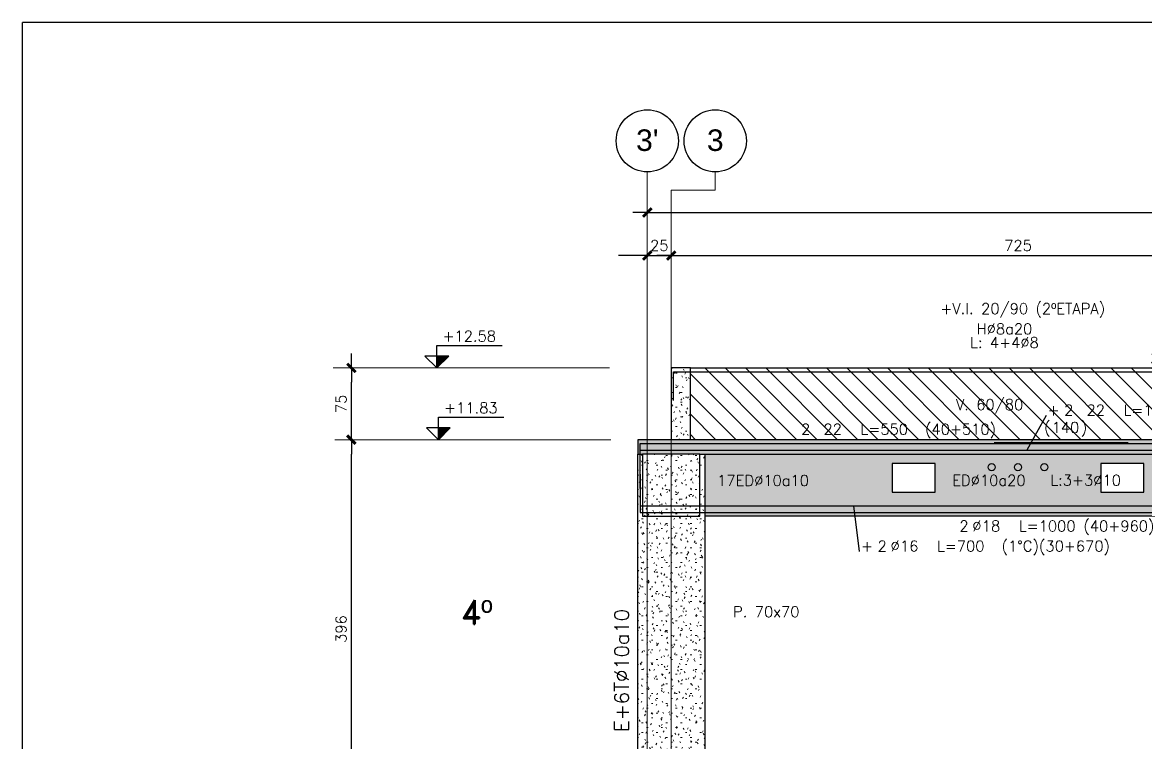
# Model space of a CAD drawing. Extents: x -9696 to 17719, y -11558 to 16829.
# Drawn here: x -58 to 1116, y 3370 to 4123 of the extents above; entities that cross this region are included whole.
import ezdxf
from ezdxf.enums import TextEntityAlignment as Align

# ---------------------------------------------------------------- set-up
doc = ezdxf.new("R2010")
doc.units = 0
doc.header["$LTSCALE"] = 30
doc.header["$MEASUREMENT"] = 0
doc.linetypes.add("EJEE-E'$0$RLE-PROYECCION", pattern=[0.71438, 0.47625, -0.23813])
doc.layers.get('0').update_dxf_attribs({"linetype": 'CONTINUOUS'})
doc.layers.add("EJEE-E'$0$RLA-ACHURADO", color=30, linetype="EJEE-E'$0$RLE-PROYECCION", lineweight=15, transparency=0.7)
for name, color, linetype, lineweight in [("EJEE-E'$0$RLA-CONTORNO", 30, 'CONTINUOUS', 25), ("EJEE-E'$0$RLA-EJE", 3, 'CONTINUOUS', 25), ("EJEE-E'$0$RLA-EJES", 1, 'CONTINUOUS', 9), ("EJEE-E'$0$RLA-NIVEL-1", 1, 'CONTINUOUS', 9), ("EJEE-E'$0$RLA-SELLO", 3, 'CONTINUOUS', 9), ("EJEE-E'$0$RLA-TEXTOS-1", 9, 'CONTINUOUS', 9)]:
    doc.layers.add(name, color=color, linetype=linetype, lineweight=lineweight)
for name, color, linetype in [("EJEE-E'$0$RLA-COTAS1", 2, 'CONTINUOUS'), ("EJEE-E'$0$RLA-FE", 7, 'CONTINUOUS'), ("EJEE-E'$0$RLA-TEXTOS-FE", 9, 'CONTINUOUS'), ("EJEE-E'$0$RLA-TEXTOS2", 6, 'CONTINUOUS'), ('RLA-FORMATO', 7, 'CONTINUOUS')]:
    doc.layers.add(name, color=color, linetype=linetype)
doc.styles.add("EJEE-E'$0$Arial_1", font='arial.ttf', dxfattribs={"height": 22.5})
doc.styles.add("EJEE-E'$0$RomanD", font='romand.shx', dxfattribs={"height": 31.5})
doc.styles.add("EJEE-E'$0$RomanS", font='romans.shx', dxfattribs={"height": 11.25})
doc.dimstyles.new("EJEE-E'$0$ING-50", dxfattribs={"dimscale": 50, "dimtxt": 0.27, "dimasz": 0.3, "dimexe": 0, "dimexo": 0, "dimgap": 0.1, "dimtad": 1, "dimdec": 1, "dimzin": 12, "dimdsep": 46, "dimtxsty": "EJEE-E'$0$RomanS", "dimblk": "EJEE-E'$0$TICK1", "dimblk1": "EJEE-E'$0$TICK1", "dimblk2": "EJEE-E'$0$TICK1", "dimcen": 0.09, "dimclrd": 2, "dimclre": 1, "dimclrt": 3, "dimadec": 0, "dimazin": 0, "dimtfac": 1, "dimtdec": 0, "dimtix": 1, "dimtmove": 2, "dimatfit": 3, "dimldrblk": "EJEE-E'$0$TICK1", "dimfxl": 0, "dimfxlon": 1, "dimtolj": 1, "dimtzin": 0, "dimarcsym": 0})
pattern_1 = [(0, (-370.998, -1130.43), (20.32, 5.08), [1.676, -13.564, 1.676, -13.564, -81.28]), (0, (-370.998, -1130.43), (20.32, 5.08), [-30.48, 1.676, -28.804, 1.676, -13.564, -35.56]), (0, (-370.998, -1130.43), (20.32, 5.08), [-76.2, 1.676, -8.484, 1.676, -23.724]), (120, (-363.378, -1127.89), (-14.559409, 15.057636), [1.676, -13.564, 1.676, -13.564, -81.28]), (120, (-363.378, -1127.89), (-14.559409, 15.057636), [-30.48, 1.676, -28.804, 1.676, -13.564, -35.56]), (120, (-363.378, -1127.89), (-14.559409, 15.057636), [-76.2, 1.676, -8.484, 1.676, -23.724]), (240, (-360.838, -1117.73), (-5.760591, -20.137636), [1.676, -13.564, 1.676, -13.564, -81.28]), (240, (-360.838, -1117.73), (-5.760591, -20.137636), [-30.48, 1.676, -28.804, 1.676, -13.564, -35.56]), (240, (-360.838, -1117.73), (-5.760591, -20.137636), [-76.2, 1.676, -8.484, 1.676, -23.724])]

# ---------------------------------------------------------------- blocks, each defined once
blk = doc.blocks.new("EJEE-E'$0$Grid - RLE-EJE-192293-EJE E-E_")
at = {"layer": "EJEE-E'$0$RLA-EJE"}
blk.add_circle((369.1, 1495.5), 32.5, dxfattribs=at)
blk = doc.blocks.new("EJEE-E'$0$TICK1")
at = {"color": 2}
for points in [[(0, 0), (-1, 0)], [(0, 0), (1, 0)]]:
    blk.add_lwpolyline(points, dxfattribs=at)
at = {"color": 2, "const_width": 0.2}
blk.add_lwpolyline([(-0.3, -0.3), (0.3, 0.3)], dxfattribs=at)
blk = doc.blocks.new("EJEE-E'$0$DIMBLOCK1-EJE E-E_")
at = {"layer": "EJEE-E'$0$RLA-COTAS1", "color": 2, "lineweight": -2, "transparency": 16777216}
blk.add_line((-1214.8, 1420.5), (1467.2, 1420.5), dxfattribs=at)
at = {"layer": "EJEE-E'$0$RLA-COTAS1", "color": 2, "lineweight": -2, "transparency": 16777216, "xscale": 15, "yscale": 15, "zscale": 15, "rotation": 180}
blk.add_blockref("EJEE-E'$0$TICK1", (-1229.8, 1420.5), dxfattribs=at)
at = {"layer": "EJEE-E'$0$RLA-COTAS1", "color": 2, "lineweight": -2, "transparency": 16777216, "xscale": 15, "yscale": 15, "zscale": 15}
blk.add_blockref("EJEE-E'$0$TICK1", (1482.2, 1420.5), dxfattribs=at)
at = {"layer": "EJEE-E'$0$RLA-COTAS1", "color": 3, "transparency": 16777216, "insert": (126.2, 1431.1), "char_height": 11.25, "attachment_point": 5, "style": "EJEE-E'$0$RomanS"}
blk.add_mtext('\\A1;2712', dxfattribs=at)
blk = doc.blocks.new("EJEE-E'$0$DIMBLOCK2-EJE E-E_")
at = {"layer": "EJEE-E'$0$RLA-COTAS1", "color": 2, "lineweight": -2, "transparency": 16777216}
for p, q in [((-1244.8, 1375.5), (-1259.8, 1375.5)), ((-1229.8, 1375.5), (-1204.8, 1375.5)), ((-1189.8, 1375.5), (-1174.8, 1375.5))]:
    blk.add_line(p, q, dxfattribs=at)
at = {"layer": "EJEE-E'$0$RLA-COTAS1", "color": 2, "lineweight": -2, "transparency": 16777216, "xscale": 15, "yscale": 15, "zscale": 15}
blk.add_blockref("EJEE-E'$0$TICK1", (-1229.8, 1375.5), dxfattribs=at)
at = {"layer": "EJEE-E'$0$RLA-COTAS1", "color": 2, "lineweight": -2, "transparency": 16777216, "xscale": 15, "yscale": 15, "zscale": 15, "rotation": 180}
blk.add_blockref("EJEE-E'$0$TICK1", (-1204.8, 1375.5), dxfattribs=at)
at = {"layer": "EJEE-E'$0$RLA-COTAS1", "color": 3, "transparency": 16777216, "insert": (-1217.3, 1386.1), "char_height": 11.25, "attachment_point": 5, "style": "EJEE-E'$0$RomanS"}
blk.add_mtext('\\A1;25', dxfattribs=at)
blk = doc.blocks.new("EJEE-E'$0$DIMBLOCK3-EJE E-E_")
at = {"layer": "EJEE-E'$0$RLA-COTAS1", "color": 2, "lineweight": -2, "transparency": 16777216}
blk.add_line((-1189.8, 1375.5), (-494.8, 1375.5), dxfattribs=at)
at = {"layer": "EJEE-E'$0$RLA-COTAS1", "color": 2, "lineweight": -2, "transparency": 16777216, "xscale": 15, "yscale": 15, "zscale": 15, "rotation": 180}
blk.add_blockref("EJEE-E'$0$TICK1", (-1204.8, 1375.5), dxfattribs=at)
at = {"layer": "EJEE-E'$0$RLA-COTAS1", "color": 2, "lineweight": -2, "transparency": 16777216, "xscale": 15, "yscale": 15, "zscale": 15}
blk.add_blockref("EJEE-E'$0$TICK1", (-479.8, 1375.5), dxfattribs=at)
at = {"layer": "EJEE-E'$0$RLA-COTAS1", "color": 3, "transparency": 16777216, "insert": (-842.3, 1386.1), "char_height": 11.25, "attachment_point": 5, "style": "EJEE-E'$0$RomanS"}
blk.add_mtext('\\A1;725', dxfattribs=at)
blk = doc.blocks.new("EJEE-E'$0$DIMBLOCK17-EJE E-E_")
at = {"layer": "EJEE-E'$0$RLA-COTAS1", "color": 2, "lineweight": -2, "transparency": 16777216}
blk.add_line((-1539.2, 802), (-1539.2, 1168), dxfattribs=at)
at = {"layer": "EJEE-E'$0$RLA-COTAS1", "color": 2, "lineweight": -2, "transparency": 16777216, "xscale": 15, "yscale": 15, "zscale": 15}
for p, rotation in [((-1539.2, 1183), 90), ((-1539.2, 787), 270)]:
    blk.add_blockref("EJEE-E'$0$TICK1", p, dxfattribs=dict(at, rotation=rotation))
at = {"layer": "EJEE-E'$0$RLA-COTAS1", "color": 3, "transparency": 16777216, "insert": (-1549.9, 985), "char_height": 11.25, "attachment_point": 5, "rotation": 90, "style": "EJEE-E'$0$RomanS"}
blk.add_mtext('\\A1;396', dxfattribs=at)
blk = doc.blocks.new("EJEE-E'$0$DIMBLOCK18-EJE E-E_")
at = {"layer": "EJEE-E'$0$RLA-COTAS1", "color": 2, "lineweight": -2, "transparency": 16777216}
blk.add_line((-1539.2, 1198), (-1539.2, 1243), dxfattribs=at)
at = {"layer": "EJEE-E'$0$RLA-COTAS1", "color": 2, "lineweight": -2, "transparency": 16777216, "xscale": 15, "yscale": 15, "zscale": 15}
for p, rotation in [((-1539.2, 1258), 90), ((-1539.2, 1183), 270)]:
    blk.add_blockref("EJEE-E'$0$TICK1", p, dxfattribs=dict(at, rotation=rotation))
at = {"layer": "EJEE-E'$0$RLA-COTAS1", "color": 3, "transparency": 16777216, "insert": (-1549.9, 1220.5), "char_height": 11.25, "attachment_point": 5, "rotation": 90, "style": "EJEE-E'$0$RomanS"}
blk.add_mtext('\\A1;75', dxfattribs=at)
blk = doc.blocks.new("EJEE-E'$0$nivel-el")
blk.add_hatch(color=1).paths.add_polyline_path([(0, 0), (12.5, 12.5), (0, 12.5)])
at = {"color": 3}
blk.add_lwpolyline([(0, 0), (12.5, 12.5), (-12.5, 12.5), (0, 0), (0, 23.61), (68.35, 23.61)], dxfattribs=at)
blk.add_lwpolyline([(0, 0), (12.5, 12.5), (0, 12.5), (0, 0)])
at = {"color": 3, "style": "EJEE-E'$0$RomanS", "flags": 4}
blk.add_attdef('%%P0.00', text='', height=11.25, dxfattribs=at).set_placement((33.96, 27.67), align=Align.CENTER)
blk = doc.blocks.new('*U76')
at = {"layer": "EJEE-E'$0$RLA-FE"}
for p, q in [((0, -30), (0, 0)), ((0, 0), (1088.2, 0)), ((1088.2, 0), (1138.2, 0)), ((1138.2, 0), (1170, 0)), ((1170, 0), (1170, 0))]:
    blk.add_line(p, q, dxfattribs=at)
at = {"layer": "EJEE-E'$0$RLA-FE", "color": 3, "style": "EJEE-E'$0$RomanS", "flags": 8}
for tag, p in [('F=', (493.4, 9.3)), ('NUM', (507.8, 9.3))]:
    blk.add_attdef(tag, text='', height=11.2, dxfattribs=at).set_placement(p, align=Align.RIGHT)
at = {"layer": "EJEE-E'$0$RLA-FE", "color": 3, "style": "EJEE-E'$0$RomanS"}
for tag, p, flags in [('PHI', (511.7, 9.5), 14), ('DIAM', (521.6, 9.3), 12), ('MINUS', (543.6, 9.3), 13), ('MARK', (557, 9.3), 13), ('TEXTO_FE1', (560.3, 9.3), 8), ('TEXTO_FE2', (627.8, 9.3), 8), ('TIPO', (583.8, -75.8), 13), ('NVECES', (569.9, -94.7), 13), ('NUMFE', (573.9, -114.5), 13), ('CAPA', (582.1, -133.6), 13), ('DESPLAZA', (278.3, -151.6), 13), ('ESPACIO', (284.4, -170), 13), ('CANT', (298.2, -188.8), 13)]:
    blk.add_attdef(tag, p, '', height=11.2, dxfattribs=dict(at, flags=flags))
blk = doc.blocks.new('*U87')
at = {"layer": "EJEE-E'$0$RLA-FE"}
for p, q in [((0, -40), (0, 0)), ((0, 0), (428.2, 0)), ((428.2, 0), (478.2, 0)), ((478.2, 0), (510, 0)), ((510, 0), (510, 0))]:
    blk.add_line(p, q, dxfattribs=at)
at = {"layer": "EJEE-E'$0$RLA-FE", "color": 3, "style": "EJEE-E'$0$RomanS", "flags": 8}
for tag, p in [('F=', (163.4, 9.3)), ('NUM', (177.8, 9.3))]:
    blk.add_attdef(tag, text='', height=11.2, dxfattribs=at).set_placement(p, align=Align.RIGHT)
at = {"layer": "EJEE-E'$0$RLA-FE", "color": 3, "style": "EJEE-E'$0$RomanS"}
for tag, p, flags in [('PHI', (181.7, 9.5), 14), ('DIAM', (191.6, 9.3), 12), ('MINUS', (213.6, 9.3), 13), ('MARK', (227, 9.3), 13), ('TEXTO_FE1', (230.3, 9.3), 8), ('TEXTO_FE2', (297.8, 9.3), 8), ('TIPO', (253.8, -75.8), 13), ('NVECES', (239.9, -94.7), 13), ('NUMFE', (243.9, -114.5), 13), ('CAPA', (252.1, -133.6), 13), ('DESPLAZA', (278.3, -151.6), 13), ('ESPACIO', (284.4, -170), 13), ('CANT', (298.2, -188.8), 13)]:
    blk.add_attdef(tag, p, '', height=11.2, dxfattribs=dict(at, flags=flags))
blk = doc.blocks.new('*U88')
at = {"layer": "EJEE-E'$0$RLA-FE"}
for p, q in [((0, 0), (0, 0)), ((0, 0), (1068.2, 0)), ((1068.2, 0), (1118.2, 0)), ((1118.2, 0), (1150, 0)), ((1150, 0), (1150, 0))]:
    blk.add_line(p, q, dxfattribs=at)
at = {"layer": "EJEE-E'$0$RLA-FE", "color": 3, "style": "EJEE-E'$0$RomanS", "flags": 8}
for tag, p in [('F=', (483.4, 9.3)), ('NUM', (497.8, 9.3))]:
    blk.add_attdef(tag, text='', height=11.2, dxfattribs=at).set_placement(p, align=Align.RIGHT)
at = {"layer": "EJEE-E'$0$RLA-FE", "color": 3, "style": "EJEE-E'$0$RomanS"}
for tag, p, flags in [('PHI', (501.7, 9.5), 14), ('DIAM', (511.6, 9.3), 12), ('MINUS', (533.6, 9.3), 13), ('MARK', (547, 9.3), 13), ('TEXTO_FE1', (550.3, 9.3), 8), ('TEXTO_FE2', (617.8, 9.3), 8), ('TIPO', (573.8, -75.8), 13), ('NVECES', (559.9, -94.7), 13), ('NUMFE', (563.9, -114.5), 13), ('CAPA', (572.1, -133.6), 13), ('DESPLAZA', (278.3, -151.6), 13), ('ESPACIO', (284.4, -170), 13), ('CANT', (298.2, -188.8), 13)]:
    blk.add_attdef(tag, p, '', height=11.2, dxfattribs=dict(at, flags=flags))
blk = doc.blocks.new('*U89')
at = {"layer": "EJEE-E'$0$RLA-FE", "color": 6}
blk.add_line((0, 1), (140, 1), dxfattribs=at)
at = {"layer": "EJEE-E'$0$RLA-FE", "color": 3, "style": "EJEE-E'$0$RomanS", "flags": 8}
for tag, p in [('(', (55.7, 11.1)), (')', (94, 11.1)), ('EMP', (74.7, 11.1))]:
    blk.add_attdef(tag, text='', height=11.2, dxfattribs=at).set_placement(p, align=Align.CENTER)
blk = doc.blocks.new('*U92')
at = {"layer": "EJEE-E'$0$RLA-FE"}
for p, q in [((0, -40), (0, 0)), ((0, 0), (978.2, 0)), ((978.2, 0), (1028.2, 0)), ((1028.2, 0), (1060, 0)), ((1060, 0), (1060, 0))]:
    blk.add_line(p, q, dxfattribs=at)
at = {"layer": "EJEE-E'$0$RLA-FE", "color": 3, "style": "EJEE-E'$0$RomanS", "flags": 8}
for tag, p in [('F=', (438.4, 36.3)), ('NUM', (452.8, 36.3))]:
    blk.add_attdef(tag, text='', height=11.2, dxfattribs=at).set_placement(p, align=Align.RIGHT)
at = {"layer": "EJEE-E'$0$RLA-FE", "color": 3, "style": "EJEE-E'$0$RomanS"}
for tag, p, flags in [('PHI', (456.7, 36.5), 14), ('DIAM', (466.6, 36.3), 12), ('MINUS', (488.6, 36.3), 13), ('MARK', (502, 36.3), 13), ('TEXTO_FE1', (505.3, 36.3), 8), ('TEXTO_FE2', (572.8, 36.3), 8), ('TIPO', (528.8, -75.8), 13), ('NVECES', (514.9, -94.7), 13), ('NUMFE', (518.9, -114.5), 13), ('CAPA', (527.1, -133.6), 13), ('DESPLAZA', (278.3, -151.6), 13), ('ESPACIO', (284.4, -170), 13), ('CANT', (298.2, -188.8), 13)]:
    blk.add_attdef(tag, p, '', height=11.2, dxfattribs=dict(at, flags=flags))
blk = doc.blocks.new('*U94')
at = {"layer": "EJEE-E'$0$RLA-FE"}
for p, q in [((0, 30), (0, 0)), ((0, 0), (588.2, 0)), ((588.2, 0), (638.2, 0)), ((638.2, 0), (670, 0)), ((670, 0), (670, 0))]:
    blk.add_line(p, q, dxfattribs=at)
at = {"layer": "EJEE-E'$0$RLA-FE", "color": 3, "style": "EJEE-E'$0$RomanS", "flags": 8}
for tag, p in [('F=', (243.4, -47.9)), ('NUM', (257.8, -47.9))]:
    blk.add_attdef(tag, text='', height=11.2, dxfattribs=at).set_placement(p, align=Align.RIGHT)
at = {"layer": "EJEE-E'$0$RLA-FE", "color": 3, "style": "EJEE-E'$0$RomanS"}
for tag, p, flags in [('PHI', (261.7, -47.7), 12), ('DIAM', (271.6, -47.9), 12), ('MINUS', (293.6, -47.9), 13), ('MARK', (307, -47.9), 13), ('TEXTO_FE1', (310.3, -47.9), 8), ('TIPO', (333.8, -57.9), 13), ('TEXTO_FE2', (377.8, -47.9), 8), ('NVECES', (319.9, -76.9), 13), ('NUMFE', (323.9, -96.6), 13), ('CAPA', (332.1, -115.7), 13), ('DESPLAZA', (277.2, -134.2), 13), ('ESPACIO', (283.2, -152.5), 13), ('CANT', (297.1, -171.3), 13)]:
    blk.add_attdef(tag, p, '', height=11.2, dxfattribs=dict(at, flags=flags))
blk = doc.blocks.new('*U159')
at = {"layer": "EJEE-E'$0$RLA-FE"}
for p, q in [((0, 40), (0, 0)), ((0, 0), (878.2, 0)), ((878.2, 0), (928.2, 0)), ((928.2, 0), (960, 0)), ((960, 0), (960, 0))]:
    blk.add_line(p, q, dxfattribs=at)
at = {"layer": "EJEE-E'$0$RLA-FE", "color": 3, "style": "EJEE-E'$0$RomanS", "flags": 8}
for tag, p in [('F=', (329, -19.9)), ('NUM', (343.4, -19.9))]:
    blk.add_attdef(tag, text='', height=11.2, dxfattribs=at).set_placement(p, align=Align.RIGHT)
at = {"layer": "EJEE-E'$0$RLA-FE", "color": 3, "style": "EJEE-E'$0$RomanS"}
for tag, p, flags in [('PHI', (347.3, -19.7), 12), ('DIAM', (357.2, -19.9), 12), ('MINUS', (379.2, -19.9), 13), ('MARK', (392.6, -19.9), 13), ('TEXTO_FE1', (395.9, -19.9), 8), ('TEXTO_FE2', (463.4, -19.9), 8), ('TIPO', (478.8, -57.9), 13), ('NVECES', (464.9, -76.9), 13), ('NUMFE', (468.9, -96.6), 13), ('CAPA', (477.1, -115.7), 13), ('DESPLAZA', (277.2, -134.2), 13), ('ESPACIO', (283.2, -152.5), 13), ('CANT', (297.1, -171.3), 13)]:
    blk.add_attdef(tag, p, '', height=11.2, dxfattribs=dict(at, flags=flags))
blk = doc.blocks.new("EJEE-E'")
at = {"layer": "EJEE-E'$0$RLA-ACHURADO"}
h = blk.add_hatch(dxfattribs=at)
h.set_pattern_fill('SAND - DENSE', color=256, style=0, pattern_type=2)
h.set_pattern_definition(pattern_1)
h.paths.add_polyline_path([(-1184.8, 1183), (-1184.8, 1258), (-1204.8, 1258), (-1204.8, 1183)], flags=0)
h = blk.add_hatch(dxfattribs=at)
h.set_pattern_fill('RLE-N_E__2_ETAPA', color=256, style=0, pattern_type=2)
h.set_pattern_definition([(315, (-370.998, -1130.43), (10.6066, 10.6066), [])])
h.paths.add_polyline_path([(-490.8, 1183), (-490.8, 1258), (-1184.8, 1258), (-1184.8, 1183)], flags=0)
h = blk.add_hatch(dxfattribs=at)
h.set_pattern_fill('SAND - DENSE', color=256, style=0, pattern_type=2)
h.set_pattern_definition(pattern_1)
h.paths.add_polyline_path([(61.61, 1168), (525.18, 1168), (525.18, 1183), (-1239.82, 1183), (-1239.82, 1168)], flags=0)
h = blk.add_hatch(dxfattribs=at)
h.set_pattern_fill('SAND - DENSE', color=256, style=0, pattern_type=2)
h.set_pattern_definition(pattern_1)
h.paths.add_polyline_path([(-1169.82, 787), (-1169.82, 1168), (-1174.8, 1168), (-1174.8, 1103), (-1234.8, 1103), (-1234.8, 1168), (-1239.82, 1168), (-1239.82, 787), (-1174.8, 787)], flags=0)
h = blk.add_hatch(dxfattribs=at)
h.set_pattern_fill('SAND - DENSE', color=256, style=0, pattern_type=2)
h.set_pattern_definition(pattern_1)
h.paths.add_polyline_path([(-1234.8, 1103), (-1174.8, 1103), (-1174.8, 1168), (-1234.8, 1168)], flags=0)
h = blk.add_hatch(dxfattribs=at)
h.set_pattern_fill('SAND - DENSE', color=256, style=0, pattern_type=2)
h.set_pattern_definition(pattern_1)
h.paths.add_polyline_path([(-973.99, 1128), (-973.99, 1158), (-928.99, 1158), (-928.99, 1128)])
h.paths.add_polyline_path([(-514.82, 1103), (-514.82, 1168), (-1169.82, 1168), (-1169.82, 1103)])
h.paths.add_polyline_path([(-710.65, 1158), (-710.65, 1128), (-755.65, 1128), (-755.65, 1158)])
at = {"layer": "EJEE-E'$0$RLA-CONTORNO"}
for p, q in [((-1204.82, 1258), (-1204.8, 1258)), ((-1204.82, 1258), (-1204.82, 1183)), ((-1184.8, 1258), (-1204.8, 1258)), ((-1204.8, 1258), (-1204.8, 1183)), ((-1184.8, 1183), (-1184.8, 1258)), ((-1184.8, 1258), (-490.8, 1258)), ((-1204.8, 1183), (-1239.82, 1183)), ((-1239.82, 1183), (-1239.82, 1168)), ((-1184.8, 1183), (-1204.79, 1183)), ((390.2, 1183), (-1184.8, 1183)), ((-1239.82, 787), (-1239.82, 1168)), ((-1239.82, 1168), (-1234.8, 1168)), ((-1234.8, 1168), (-1234.8, 1103)), ((-1174.8, 1168), (-1234.79, 1168)), ((-1174.8, 1168), (-509.82, 1168)), ((-1174.8, 1103), (-1174.8, 1168)), ((-1169.82, 1168), (-1169.82, 787)), ((-1234.8, 1103), (-1174.8, 1103)), ((-514.82, 1103), (-1169.82, 1103))]:
    blk.add_line(p, q, dxfattribs=at)
for points in [[(-973.99, 1128), (-928.99, 1128), (-928.99, 1158), (-973.99, 1158)], [(-755.65, 1128), (-710.65, 1128), (-710.65, 1158), (-755.65, 1158)]]:
    blk.add_lwpolyline(points, close=True, dxfattribs=at)
for centre in [(-869.82, 1154.25), (-842.32, 1154.25), (-814.82, 1154.25)]:
    blk.add_circle(centre, 3.75, dxfattribs=at)
at = {"layer": "EJEE-E'$0$RLA-EJES"}
for p, q in [((-1229.82, -996.18), (-1229.82, 1463)), ((-1158.78, 1443.95), (-1158.78, 1463)), ((-1204.82, -996.18), (-1204.82, 1443.95)), ((-1204.82, 1443.95), (-1158.78, 1443.95))]:
    blk.add_line(p, q, dxfattribs=at)
at = {"layer": "EJEE-E'$0$RLA-FE", "color": 2}
for p, q in [((-812.89, 1208.32), (-833.22, 1172)), ((-1007.89, 1066.11), (-1013.78, 1114))]:
    blk.add_line(p, q, dxfattribs=at)
at = {"layer": "EJEE-E'$0$RLA-NIVEL-1"}
for p, q in [((-1269.31, 1258), (-1558.11, 1258)), ((-1556.53, 1183), (-1267.82, 1183))]:
    blk.add_line(p, q, dxfattribs=at)
at = {"layer": "EJEE-E'$0$RLA-SELLO"}
blk.add_line((-1558.11, 1258), (-1419.2, 1258), dxfattribs=at)
ref = blk.add_blockref("EJEE-E'$0$nivel-el", (-1449.89, 1258))
ref.add_attrib('%%P0.00', '+12.58', dxfattribs={"color": 3, "height": 11.25, "style": "EJEE-E'$0$RomanS"}).set_placement((-1415.93, 1285.67), align=Align.CENTER)
ref = blk.add_blockref("EJEE-E'$0$nivel-el", (-1448.23, 1183))
ref.add_attrib('%%P0.00', '+11.83', dxfattribs={"color": 3, "height": 11.25, "style": "EJEE-E'$0$RomanS"}).set_placement((-1414.27, 1210.67), align=Align.CENTER)
at = {"layer": "EJEE-E'$0$RLA-EJE"}
for p in [(-1598.93, 0), (-1527.89, 0)]:
    blk.add_blockref("EJEE-E'$0$Grid - RLE-EJE-192293-EJE E-E_", p, dxfattribs=at)
at = {"layer": "EJEE-E'$0$RLA-FE"}
ref = blk.add_blockref('*U76', (-1202.32, 1254), dxfattribs=at)
ref.add_attrib('DIAM', '12', (-680.72, 1263.32), dxfattribs={"color": 3, "height": 11.25, "style": "EJEE-E'$0$RomanS"})
ref.add_attrib('NUM', '2', dxfattribs={"color": 3, "height": 11.25, "style": "EJEE-E'$0$RomanS"}).set_placement((-694.47, 1263.32), align=Align.RIGHT)
ref.add_attrib('TEXTO_FE1', 'L=1200', (-642, 1263.32), dxfattribs={"color": 3, "height": 11.25, "style": "EJEE-E'$0$RomanS"})
ref.add_attrib('TEXTO_FE2', '(30+1170)', (-574.48, 1263.34), dxfattribs={"color": 3, "height": 11.25, "style": "EJEE-E'$0$RomanS"})
ref = blk.add_blockref('*U92', (-1237.32, 1172), dxfattribs=at)
ref.add_attrib('DIAM', '22', (-770.72, 1208.32), dxfattribs={"color": 3, "height": 11.25, "style": "EJEE-E'$0$RomanS"})
ref.add_attrib('NUM', '2', dxfattribs={"color": 3, "height": 11.25, "style": "EJEE-E'$0$RomanS"}).set_placement((-784.47, 1208.32), align=Align.RIGHT)
ref.add_attrib('TEXTO_FE1', 'L=1100', (-732, 1208.32), dxfattribs={"color": 3, "height": 11.25, "style": "EJEE-E'$0$RomanS"})
ref.add_attrib('TEXTO_FE2', '(1°C)(40+1060)', (-664.48, 1208.34), dxfattribs={"color": 3, "height": 11.25, "style": "EJEE-E'$0$RomanS"})
ref.add_attrib('F=', '+', dxfattribs={"color": 3, "height": 11.25, "style": "EJEE-E'$0$RomanS"}).set_placement((-798.88, 1208.32), align=Align.RIGHT)
ref = blk.add_blockref('*U87', (-1237.32, 1179), dxfattribs=at)
ref.add_attrib('DIAM', '22', (-1045.72, 1188.32), dxfattribs={"color": 3, "height": 11.25, "style": "EJEE-E'$0$RomanS"})
ref.add_attrib('NUM', '2', dxfattribs={"color": 3, "height": 11.25, "style": "EJEE-E'$0$RomanS"}).set_placement((-1059.47, 1188.32), align=Align.RIGHT)
ref.add_attrib('TEXTO_FE1', 'L=550', (-1007, 1188.32), dxfattribs={"color": 3, "height": 11.25, "style": "EJEE-E'$0$RomanS"})
ref.add_attrib('TEXTO_FE2', '(40+510)', (-939.48, 1188.34), dxfattribs={"color": 3, "height": 11.25, "style": "EJEE-E'$0$RomanS"})
ref = blk.add_blockref('*U89', (-867.32, 1179), dxfattribs=at)
ref.add_attrib('EMP', '140', dxfattribs={"color": 3, "height": 11.25, "style": "EJEE-E'$0$RomanS"}).set_placement((-792.63, 1190.14), align=Align.CENTER)
ref.add_attrib('(', '(', dxfattribs={"color": 3, "height": 11.25, "style": "EJEE-E'$0$RomanS"}).set_placement((-811.66, 1190.14), align=Align.CENTER)
ref.add_attrib(')', ')', dxfattribs={"color": 3, "height": 11.25, "style": "EJEE-E'$0$RomanS"}).set_placement((-773.32, 1190.14), align=Align.CENTER)
ref = blk.add_blockref('*U88', (-867.32, 1179), dxfattribs=at)
ref.add_attrib('DIAM', '22', (-355.72, 1188.32), dxfattribs={"color": 3, "height": 11.25, "style": "EJEE-E'$0$RomanS"})
ref.add_attrib('NUM', '2', dxfattribs={"color": 3, "height": 11.25, "style": "EJEE-E'$0$RomanS"}).set_placement((-369.47, 1188.32), align=Align.RIGHT)
ref.add_attrib('TEXTO_FE1', 'L=750', (-317, 1188.32), dxfattribs={"color": 3, "height": 11.25, "style": "EJEE-E'$0$RomanS"})
ref = blk.add_blockref('*U159', (-1237.32, 1107), dxfattribs=at)
ref.add_attrib('DIAM', '18', (-880.16, 1087.11), dxfattribs={"color": 3, "height": 11.25, "style": "EJEE-E'$0$RomanS"})
ref.add_attrib('NUM', '2', dxfattribs={"color": 3, "height": 11.25, "style": "EJEE-E'$0$RomanS"}).set_placement((-893.92, 1087.11), align=Align.RIGHT)
ref.add_attrib('TEXTO_FE1', 'L=1000', (-841.45, 1087.11), dxfattribs={"color": 3, "height": 11.25, "style": "EJEE-E'$0$RomanS"})
ref.add_attrib('TEXTO_FE2', '(40+960)', (-773.93, 1087.12), dxfattribs={"color": 3, "height": 11.25, "style": "EJEE-E'$0$RomanS"})
ref.add_attrib('PHI', '%%C', (-890.02, 1087.32), dxfattribs={"color": 3, "height": 11.25, "style": "EJEE-E'$0$RomanS"})
ref = blk.add_blockref('*U94', (-1237.32, 1114), dxfattribs=at)
ref.add_attrib('DIAM', '16', (-965.72, 1066.11), dxfattribs={"color": 3, "height": 11.25, "style": "EJEE-E'$0$RomanS"})
ref.add_attrib('NUM', '2', dxfattribs={"color": 3, "height": 11.25, "style": "EJEE-E'$0$RomanS"}).set_placement((-979.47, 1066.11), align=Align.RIGHT)
ref.add_attrib('TEXTO_FE1', 'L=700', (-927, 1066.11), dxfattribs={"color": 3, "height": 11.25, "style": "EJEE-E'$0$RomanS"})
ref.add_attrib('TEXTO_FE2', '(1°C)(30+670)', (-859.48, 1066.12), dxfattribs={"color": 3, "height": 11.25, "style": "EJEE-E'$0$RomanS"})
ref.add_attrib('PHI', '%%C', (-975.57, 1066.32), dxfattribs={"color": 3, "height": 11.25, "style": "EJEE-E'$0$RomanS"})
ref.add_attrib('F=', '+', dxfattribs={"color": 3, "height": 11.25, "style": "EJEE-E'$0$RomanS"}).set_placement((-993.88, 1066.11), align=Align.RIGHT)
at = {"layer": "EJEE-E'$0$RLA-EJE", "color": 5, "char_height": 22.5, "attachment_point": 2, "line_spacing_factor": 0.941778, "style": "EJEE-E'$0$Arial_1"}
for s, insert, width in [("3'", (-1229.82, 1507.45), 28.0972), ('3', (-1158.78, 1507.45), 20.9352)]:
    blk.add_mtext(s, dxfattribs=dict(at, insert=insert, width=width))
at = {"layer": "EJEE-E'$0$RLA-TEXTOS-1", "char_height": 11.25, "attachment_point": 5, "style": "EJEE-E'$0$RomanS"}
for s, insert, width, line_spacing_factor in [('+V.I. 20/90 (2ºETAPA)', (-837.26, 1318.17), 208.8964, 0.941778), ('V. 60/80', (-872.01, 1217.74), 77.8962, 0.941778), ('P. 70x70', (-1105.44, 1003.11), 129.8188, 0.983083)]:
    blk.add_mtext(s, dxfattribs=dict(at, insert=insert, width=width, line_spacing_factor=line_spacing_factor))
at = {"layer": "EJEE-E'$0$RLA-TEXTOS-FE", "color": 9, "style": "EJEE-E'$0$RomanS"}
for s, p in [('H%%C8a20', (-856.47, 1293.25)), ('L: 4+4%%C8', (-856.47, 1278.92)), ('17ED%%C10a10', (-1108.78, 1134.71)), ('ED%%C10a20', (-872.71, 1134.87)), ('L:3+3%%C10', (-771.66, 1135.02))]:
    blk.add_text(s, height=11.25, dxfattribs=at).set_placement(p, align=Align.CENTER)
at = {"layer": "EJEE-E'$0$RLA-TEXTOS-FE", "insert": (-1263.98, 941.81), "char_height": 15, "width": 129.8188, "attachment_point": 2, "rotation": 90, "line_spacing_factor": 0.983083, "style": "EJEE-E'$0$RomanS"}
blk.add_mtext('E+6T%%C10a10', dxfattribs=at)
at = {"layer": "EJEE-E'$0$RLA-TEXTOS2", "color": 5, "insert": (-1408.27, 1002.65), "char_height": 25, "width": 69.2039, "attachment_point": 5, "line_spacing_factor": 0.941778, "style": "EJEE-E'$0$RomanD"}
blk.add_mtext('4º', dxfattribs=at)
at = {"layer": "EJEE-E'$0$RLA-COTAS1"}
for base, p1, p2, picture, middle in [((1482.18, 1420.52), (-1229.82, 1425.52), (1482.18, 1425.52), "EJEE-E'$0$DIMBLOCK1-EJE E-E_", (126.18, 1431.14)), ((-1204.82, 1375.52), (-1229.82, 1380.52), (-1204.82, 1380.52), "EJEE-E'$0$DIMBLOCK2-EJE E-E_", (-1217.32, 1386.14)), ((-479.82, 1375.52), (-1204.82, 1380.52), (-479.82, 1380.52), "EJEE-E'$0$DIMBLOCK3-EJE E-E_", (-842.32, 1386.14))]:
    dim = blk.add_linear_dim(base=base, p1=p1, p2=p2, dimstyle="EJEE-E'$0$ING-50", override={"dimexe": 0, "dimexo": 0, "dimdec": 1, "dimfxl": 0, "dimfxlon": 1}, dxfattribs=at)
    dim.commit()
    dim.dimension.update_dxf_attribs({"geometry": picture, "text_midpoint": middle})
for base, p1, p2, picture, middle in [((-1539.24, 1258), (-1544.24, 1183), (-1534.24, 1258), "EJEE-E'$0$DIMBLOCK18-EJE E-E_", (-1549.87, 1220.5)), ((-1539.24, 1183), (-1544.24, 787), (-1544.24, 1183), "EJEE-E'$0$DIMBLOCK17-EJE E-E_", (-1549.87, 985))]:
    dim = blk.add_linear_dim(base=base, p1=p1, p2=p2, angle=90, dimstyle="EJEE-E'$0$ING-50", override={"dimexe": 0, "dimexo": 0, "dimdec": 1, "dimfxl": 0, "dimfxlon": 1}, dxfattribs=at)
    dim.commit()
    dim.dimension.update_dxf_attribs({"geometry": picture, "text_midpoint": middle})

msp = doc.modelspace()

# ---------------------------------------------------------------- linework, layer by layer
at = {"layer": 'RLA-FORMATO', "color": 6, "linetype": 'Continuous'}
for p in [(-58.1, 68.1), (5686.9, 4123.1)]:
    msp.add_line(p, (-58.1, 4123.1), dxfattribs=at)

# ---------------------------------------------------------------- block references
msp.add_blockref("EJEE-E'", (1824.9, 2503.8))

doc.saveas('drawing.dxf')
